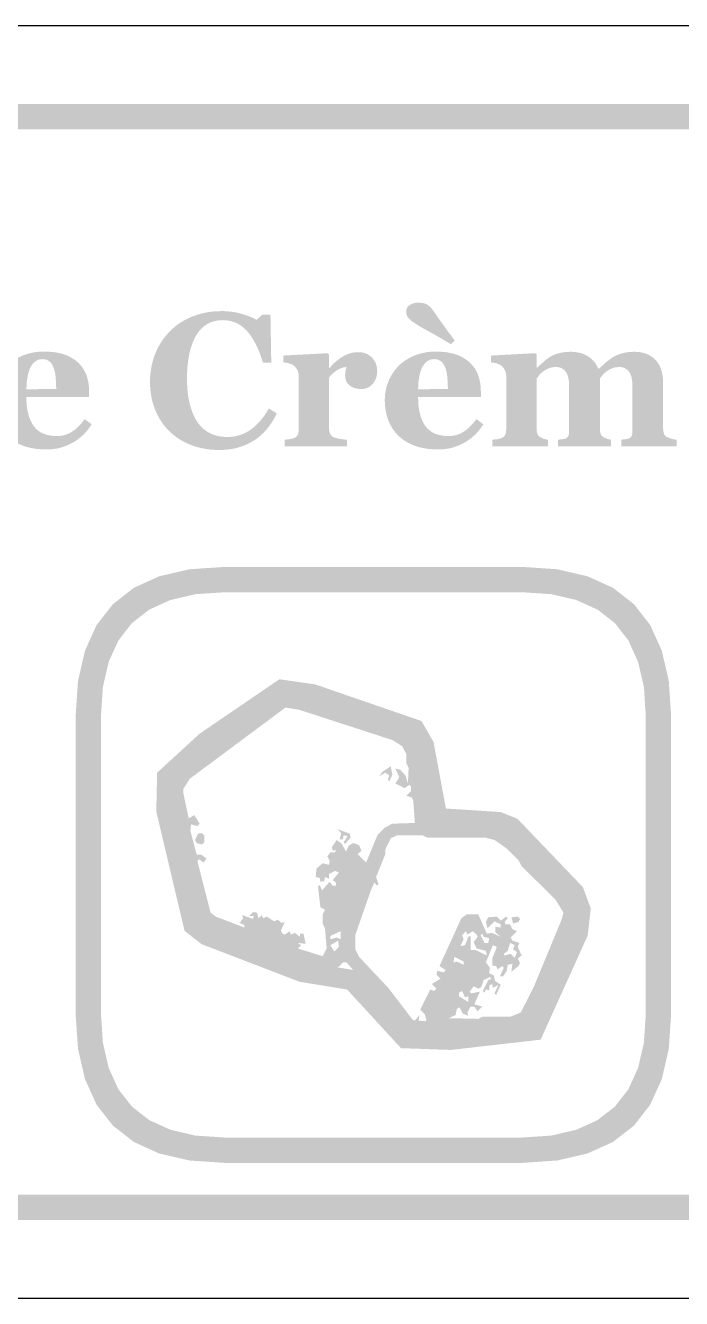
# Model space of a CAD drawing. Header units: millimetres. Extents: x 6 to 297, y 55 to 451.
# Drawn here: x 243.91 to 254.26, y 293.16 to 313.24 of the extents above; entities that cross this region are included whole.
import ezdxf

# ---------------------------------------------------------------- set-up
doc = ezdxf.new("R2010")
doc.units = ezdxf.units.MM
doc.layers.add('CUT', color=1, linetype='Continuous')
doc.layers.add('RASTER', color=7, linetype='Continuous')

msp = doc.modelspace()

# ---------------------------------------------------------------- hatches: boundary and pattern name
at = {"layer": 'RASTER'}
h = msp.add_hatch(color=7, dxfattribs=at)
h.paths.add_polyline_path([(208.2, 309.8), (208.234, 310.316), (208.337, 310.763), (208.509, 311.141), (208.75, 311.45), (209.059, 311.691), (209.438, 311.863), (209.884, 311.966), (210.4, 312), (267.6, 312), (268.116, 311.966), (268.563, 311.863), (268.941, 311.691), (269.25, 311.45), (269.491, 311.141), (269.663, 310.763), (269.766, 310.316), (269.8, 309.8), (269.8, 296.6), (269.766, 296.084), (269.662, 295.638), (269.491, 295.259), (269.25, 294.95), (268.941, 294.709), (268.563, 294.537), (268.116, 294.434), (267.6, 294.4), (210.4, 294.4), (209.884, 294.434), (209.438, 294.537), (209.059, 294.709), (208.75, 294.95), (208.509, 295.259), (208.337, 295.638), (208.234, 296.084), (208.2, 296.6)])
h.paths.add_polyline_path([(208.6, 309.8), (208.6, 296.6), (208.628, 296.178), (208.712, 295.813), (208.853, 295.503), (209.05, 295.25), (209.303, 295.053), (209.613, 294.912), (209.978, 294.828), (210.4, 294.8), (267.6, 294.8), (268.022, 294.828), (268.388, 294.912), (268.697, 295.053), (268.95, 295.25), (269.147, 295.503), (269.287, 295.813), (269.372, 296.178), (269.4, 296.6), (269.4, 309.8), (269.372, 310.222), (269.287, 310.588), (269.147, 310.897), (268.95, 311.15), (268.697, 311.347), (268.388, 311.488), (268.022, 311.572), (267.6, 311.6), (210.4, 311.6), (209.978, 311.572), (209.613, 311.488), (209.303, 311.347), (209.05, 311.15), (208.853, 310.897), (208.712, 310.588), (208.628, 310.222), (208.6, 309.8)], flags=0)
h = msp.add_hatch(color=7, dxfattribs=at)
h.paths.add_polyline_path([(251.135, 306.95), (251.122, 306.929), (251.109, 306.909), (251.094, 306.889), (251.079, 306.869), (251.063, 306.849), (251.047, 306.83), (251.03, 306.811), (251.012, 306.793), (250.993, 306.774), (250.974, 306.757), (250.955, 306.74), (250.934, 306.724), (250.913, 306.708), (250.892, 306.694), (250.87, 306.679), (250.847, 306.666), (250.822, 306.652), (250.798, 306.64), (250.773, 306.628), (250.748, 306.617), (250.723, 306.607), (250.698, 306.598), (250.673, 306.589), (250.648, 306.582), (250.623, 306.575), (250.596, 306.569), (250.569, 306.564), (250.541, 306.56), (250.511, 306.557), (250.481, 306.555), (250.45, 306.554), (250.418, 306.553), (250.364, 306.554), (250.313, 306.557), (250.263, 306.562), (250.216, 306.569), (250.17, 306.577), (250.126, 306.588), (250.084, 306.6), (250.043, 306.615), (250.005, 306.631), (249.968, 306.648), (249.933, 306.667), (249.9, 306.687), (249.868, 306.708), (249.838, 306.731), (249.81, 306.755), (249.783, 306.78), (249.759, 306.807), (249.735, 306.835), (249.714, 306.863), (249.694, 306.894), (249.676, 306.925), (249.659, 306.957), (249.644, 306.991), (249.63, 307.026), (249.619, 307.061), (249.608, 307.098), (249.6, 307.135), (249.592, 307.173), (249.587, 307.212), (249.583, 307.251), (249.581, 307.291), (249.58, 307.332), (249.581, 307.37), (249.583, 307.406), (249.588, 307.443), (249.594, 307.479), (249.601, 307.514), (249.611, 307.55), (249.622, 307.584), (249.635, 307.619), (249.649, 307.653), (249.665, 307.685), (249.682, 307.717), (249.701, 307.748), (249.721, 307.778), (249.743, 307.807), (249.766, 307.835), (249.791, 307.863), (249.816, 307.888), (249.844, 307.912), (249.873, 307.935), (249.903, 307.957), (249.936, 307.977), (249.969, 307.996), (250.005, 308.014), (250.042, 308.031), (250.08, 308.046), (250.12, 308.059), (250.161, 308.07), (250.203, 308.079), (250.246, 308.087), (250.29, 308.092), (250.335, 308.095), (250.381, 308.096), (250.431, 308.095), (250.479, 308.092), (250.525, 308.089), (250.568, 308.083), (250.609, 308.076), (250.648, 308.068), (250.684, 308.057), (250.718, 308.046), (250.75, 308.033), (250.781, 308.019), (250.811, 308.003), (250.839, 307.986), (250.865, 307.969), (250.89, 307.95), (250.914, 307.929), (250.936, 307.908), (250.956, 307.887), (250.975, 307.864), (250.993, 307.841), (251.008, 307.817), (251.023, 307.792), (251.036, 307.766), (251.048, 307.739), (251.058, 307.711), (251.067, 307.683), (251.075, 307.654), (251.081, 307.624), (251.086, 307.595), (251.091, 307.565), (251.094, 307.535), (251.095, 307.504), (251.096, 307.473), (251.096, 307.378), (250.106, 307.378), (250.108, 307.305), (250.113, 307.237), (250.122, 307.173), (250.135, 307.113), (250.151, 307.059), (250.171, 307.008), (250.194, 306.962), (250.221, 306.921), (250.252, 306.884), (250.288, 306.852), (250.327, 306.825), (250.371, 306.803), (250.419, 306.786), (250.472, 306.774), (250.528, 306.767), (250.589, 306.764), (250.623, 306.765), (250.656, 306.769), (250.688, 306.775), (250.72, 306.783), (250.75, 306.794), (250.78, 306.806), (250.809, 306.822), (250.837, 306.84), (250.864, 306.859), (250.89, 306.88), (250.915, 306.902), (250.938, 306.925), (250.961, 306.95), (250.983, 306.975), (251.004, 307.002), (251.024, 307.031)])
h.paths.add_polyline_path([(250.576, 307.507), (250.576, 307.529), (250.575, 307.551), (250.575, 307.573), (250.574, 307.596), (250.572, 307.618), (250.571, 307.641), (250.569, 307.664), (250.567, 307.687), (250.565, 307.709), (250.562, 307.731), (250.559, 307.751), (250.555, 307.771), (250.551, 307.789), (250.547, 307.806), (250.542, 307.823), (250.536, 307.838), (250.53, 307.854), (250.523, 307.87), (250.515, 307.885), (250.507, 307.898), (250.498, 307.911), (250.489, 307.922), (250.479, 307.932), (250.468, 307.942), (250.457, 307.95), (250.445, 307.957), (250.433, 307.963), (250.419, 307.968), (250.405, 307.972), (250.391, 307.975), (250.375, 307.976), (250.359, 307.977), (250.332, 307.975), (250.306, 307.97), (250.281, 307.961), (250.258, 307.948), (250.236, 307.932), (250.215, 307.913), (250.197, 307.889), (250.179, 307.863), (250.163, 307.832), (250.149, 307.797), (250.137, 307.758), (250.127, 307.715), (250.119, 307.668), (250.112, 307.616), (250.108, 307.561), (250.106, 307.501)], flags=0)
h.paths.add_polyline_path([(250.684, 308.268), (250.623, 308.213), (250.564, 308.248), (250.509, 308.281), (250.457, 308.311), (250.409, 308.339), (250.365, 308.364), (250.325, 308.387), (250.289, 308.407), (250.256, 308.424), (250.225, 308.441), (250.196, 308.457), (250.168, 308.473), (250.141, 308.488), (250.115, 308.504), (250.09, 308.519), (250.067, 308.535), (250.044, 308.55), (250.028, 308.561), (250.012, 308.572), (249.998, 308.583), (249.985, 308.594), (249.974, 308.604), (249.964, 308.614), (249.955, 308.623), (249.947, 308.632), (249.94, 308.642), (249.934, 308.653), (249.929, 308.664), (249.925, 308.677), (249.922, 308.691), (249.92, 308.706), (249.919, 308.722), (249.918, 308.739), (249.919, 308.752), (249.922, 308.764), (249.926, 308.776), (249.932, 308.788), (249.94, 308.799), (249.95, 308.81), (249.961, 308.82), (249.975, 308.829), (249.989, 308.838), (250.004, 308.846), (250.019, 308.853), (250.034, 308.858), (250.051, 308.862), (250.067, 308.865), (250.084, 308.867), (250.101, 308.868), (250.123, 308.867), (250.144, 308.866), (250.163, 308.864), (250.182, 308.861), (250.199, 308.857), (250.215, 308.852), (250.23, 308.847), (250.243, 308.84), (250.257, 308.833), (250.271, 308.822), (250.285, 308.81), (250.3, 308.796), (250.315, 308.779), (250.331, 308.76), (250.347, 308.739), (250.364, 308.715), (250.376, 308.697), (250.39, 308.677), (250.405, 308.656), (250.42, 308.633), (250.437, 308.609), (250.455, 308.584), (250.474, 308.557), (250.495, 308.528), (250.516, 308.499), (250.538, 308.469), (250.56, 308.437), (250.583, 308.405), (250.608, 308.372), (250.632, 308.339), (250.658, 308.304), (250.684, 308.268)])
for points in [[(246.961, 306.544), (246.904, 306.545), (246.848, 306.549), (246.793, 306.555), (246.74, 306.563), (246.686, 306.573), (246.634, 306.586), (246.583, 306.601), (246.533, 306.618), (246.484, 306.638), (246.437, 306.659), (246.391, 306.683), (246.347, 306.709), (246.304, 306.737), (246.263, 306.767), (246.224, 306.799), (246.186, 306.833), (246.15, 306.868), (246.117, 306.906), (246.086, 306.945), (246.056, 306.987), (246.029, 307.03), (246.003, 307.076), (245.979, 307.124), (245.957, 307.173), (245.938, 307.225), (245.921, 307.277), (245.906, 307.331), (245.895, 307.386), (245.886, 307.443), (245.879, 307.5), (245.875, 307.559), (245.874, 307.62), (245.875, 307.679), (245.879, 307.738), (245.886, 307.796), (245.895, 307.852), (245.907, 307.908), (245.921, 307.962), (245.938, 308.015), (245.958, 308.067), (245.98, 308.118), (246.004, 308.167), (246.031, 308.214), (246.059, 308.259), (246.09, 308.303), (246.123, 308.345), (246.158, 308.385), (246.195, 308.424), (246.233, 308.46), (246.273, 308.494), (246.315, 308.525), (246.359, 308.555), (246.405, 308.583), (246.452, 308.608), (246.502, 308.632), (246.553, 308.653), (246.606, 308.672), (246.66, 308.689), (246.715, 308.703), (246.77, 308.714), (246.827, 308.723), (246.884, 308.729), (246.942, 308.733), (247.002, 308.734), (247.044, 308.734), (247.086, 308.732), (247.127, 308.728), (247.167, 308.724), (247.206, 308.718), (247.244, 308.711), (247.281, 308.702), (247.317, 308.693), (247.351, 308.682), (247.385, 308.671), (247.417, 308.66), (247.448, 308.648), (247.477, 308.636), (247.505, 308.624), (247.532, 308.611), (247.557, 308.598), (247.648, 308.679), (247.775, 308.679), (247.788, 307.92), (247.659, 307.92), (247.631, 308.004), (247.602, 308.082), (247.571, 308.154), (247.539, 308.221), (247.505, 308.282), (247.47, 308.337), (247.434, 308.386), (247.396, 308.43), (247.356, 308.468), (247.315, 308.501), (247.271, 308.529), (247.225, 308.552), (247.177, 308.569), (247.127, 308.582), (247.075, 308.59), (247.021, 308.592), (246.954, 308.588), (246.891, 308.577), (246.833, 308.558), (246.778, 308.532), (246.728, 308.497), (246.682, 308.456), (246.64, 308.407), (246.602, 308.35), (246.568, 308.286), (246.539, 308.216), (246.514, 308.14), (246.494, 308.058), (246.478, 307.97), (246.467, 307.876), (246.46, 307.776), (246.458, 307.669), (246.459, 307.609), (246.461, 307.55), (246.465, 307.494), (246.471, 307.44), (246.477, 307.388), (246.486, 307.339), (246.496, 307.292), (246.507, 307.247), (246.52, 307.204), (246.534, 307.163), (246.548, 307.125), (246.564, 307.089), (246.58, 307.055), (246.598, 307.022), (246.616, 306.993), (246.635, 306.965), (246.657, 306.938), (246.68, 306.913), (246.704, 306.89), (246.728, 306.868), (246.754, 306.849), (246.78, 306.831), (246.808, 306.815), (246.836, 306.801), (246.866, 306.789), (246.896, 306.779), (246.926, 306.77), (246.958, 306.762), (246.991, 306.757), (247.024, 306.753), (247.058, 306.75), (247.093, 306.749), (247.143, 306.751), (247.192, 306.756), (247.24, 306.765), (247.286, 306.777), (247.331, 306.793), (247.375, 306.812), (247.417, 306.835), (247.458, 306.861), (247.498, 306.89), (247.536, 306.924), (247.574, 306.96), (247.611, 307.001), (247.647, 307.045), (247.683, 307.092), (247.717, 307.143), (247.75, 307.198), (247.876, 307.121), (247.86, 307.09), (247.844, 307.059), (247.827, 307.029), (247.809, 306.999), (247.791, 306.971), (247.772, 306.943), (247.753, 306.917), (247.733, 306.891), (247.712, 306.866), (247.691, 306.842), (247.669, 306.818), (247.646, 306.796), (247.622, 306.775), (247.598, 306.754), (247.573, 306.734), (247.547, 306.716), (247.517, 306.696), (247.487, 306.678), (247.456, 306.66), (247.425, 306.644), (247.393, 306.629), (247.359, 306.615), (247.326, 306.602), (247.291, 306.59), (247.255, 306.579), (247.218, 306.57), (247.179, 306.562), (247.138, 306.556), (247.096, 306.551), (247.053, 306.547), (247.008, 306.545), (246.961, 306.544)], [(249.46, 307.785), (249.459, 307.758), (249.455, 307.731), (249.45, 307.705), (249.443, 307.681), (249.433, 307.656), (249.421, 307.633), (249.407, 307.611), (249.391, 307.59), (249.373, 307.57), (249.354, 307.553), (249.333, 307.538), (249.311, 307.526), (249.288, 307.517), (249.263, 307.511), (249.237, 307.507), (249.209, 307.505), (249.183, 307.506), (249.158, 307.509), (249.134, 307.513), (249.111, 307.519), (249.088, 307.526), (249.067, 307.536), (249.047, 307.547), (249.028, 307.559), (249.011, 307.574), (248.996, 307.59), (248.983, 307.607), (248.973, 307.626), (248.965, 307.647), (248.959, 307.67), (248.956, 307.694), (248.954, 307.719), (248.954, 307.732), (248.955, 307.743), (248.955, 307.754), (248.956, 307.765), (248.957, 307.774), (248.958, 307.783), (248.96, 307.791), (248.962, 307.799), (248.963, 307.806), (248.965, 307.813), (248.967, 307.82), (248.969, 307.827), (248.97, 307.833), (248.972, 307.84), (248.973, 307.846), (248.975, 307.852), (248.958, 307.851), (248.941, 307.848), (248.923, 307.844), (248.906, 307.839), (248.888, 307.833), (248.87, 307.825), (248.851, 307.816), (248.833, 307.806), (248.814, 307.794), (248.797, 307.782), (248.779, 307.768), (248.762, 307.754), (248.746, 307.739), (248.731, 307.723), (248.715, 307.706), (248.701, 307.688), (248.701, 306.884), (248.701, 306.872), (248.702, 306.86), (248.703, 306.848), (248.705, 306.837), (248.707, 306.827), (248.71, 306.817), (248.713, 306.808), (248.717, 306.799), (248.721, 306.791), (248.726, 306.783), (248.732, 306.776), (248.739, 306.769), (248.746, 306.763), (248.754, 306.757), (248.762, 306.751), (248.771, 306.746), (248.78, 306.743), (248.79, 306.739), (248.801, 306.735), (248.814, 306.732), (248.827, 306.728), (248.842, 306.725), (248.858, 306.722), (248.876, 306.719), (248.893, 306.717), (248.91, 306.714), (248.925, 306.712), (248.938, 306.711), (248.951, 306.709), (248.962, 306.708), (248.972, 306.707), (248.981, 306.707), (248.981, 306.6), (248.001, 306.6), (248.001, 306.707), (248.01, 306.708), (248.019, 306.709), (248.028, 306.709), (248.038, 306.71), (248.047, 306.711), (248.056, 306.713), (248.065, 306.714), (248.075, 306.715), (248.084, 306.716), (248.093, 306.718), (248.101, 306.719), (248.109, 306.721), (248.117, 306.723), (248.125, 306.725), (248.132, 306.727), (248.138, 306.729), (248.15, 306.733), (248.16, 306.738), (248.169, 306.743), (248.178, 306.749), (248.186, 306.756), (248.192, 306.763), (248.198, 306.771), (248.203, 306.779), (248.207, 306.787), (248.211, 306.797), (248.214, 306.807), (248.216, 306.818), (248.218, 306.829), (248.219, 306.841), (248.22, 306.853), (248.22, 306.867), (248.22, 307.719), (248.22, 307.732), (248.219, 307.745), (248.217, 307.757), (248.214, 307.769), (248.211, 307.781), (248.206, 307.792), (248.201, 307.803), (248.196, 307.814), (248.189, 307.824), (248.182, 307.833), (248.175, 307.843), (248.168, 307.851), (248.16, 307.859), (248.152, 307.867), (248.144, 307.874), (248.135, 307.88), (248.129, 307.885), (248.121, 307.889), (248.114, 307.893), (248.106, 307.896), (248.097, 307.9), (248.088, 307.903), (248.079, 307.907), (248.069, 307.91), (248.059, 307.912), (248.048, 307.915), (248.038, 307.917), (248.027, 307.919), (248.015, 307.921), (248.004, 307.923), (247.992, 307.924), (247.98, 307.926), (247.98, 308.033), (248.679, 308.071), (248.701, 308.049), (248.701, 307.836), (248.707, 307.836), (248.732, 307.865), (248.758, 307.892), (248.784, 307.917), (248.811, 307.941), (248.838, 307.963), (248.865, 307.984), (248.893, 308.003), (248.921, 308.02), (248.95, 308.036), (248.979, 308.049), (249.008, 308.061), (249.037, 308.07), (249.067, 308.077), (249.097, 308.083), (249.127, 308.086), (249.158, 308.087), (249.191, 308.086), (249.223, 308.082), (249.253, 308.075), (249.281, 308.066), (249.307, 308.054), (249.332, 308.039), (249.355, 308.022), (249.377, 308.003), (249.396, 307.981), (249.413, 307.957), (249.427, 307.933), (249.439, 307.906), (249.448, 307.878), (249.455, 307.849), (249.458, 307.818), (249.46, 307.785)], [(254.187, 306.6), (253.314, 306.6), (253.314, 306.707), (253.322, 306.708), (253.33, 306.709), (253.338, 306.71), (253.347, 306.711), (253.355, 306.712), (253.364, 306.713), (253.372, 306.714), (253.381, 306.714), (253.39, 306.715), (253.398, 306.716), (253.406, 306.718), (253.413, 306.719), (253.42, 306.721), (253.427, 306.724), (253.434, 306.726), (253.44, 306.729), (253.447, 306.733), (253.454, 306.737), (253.461, 306.743), (253.466, 306.748), (253.471, 306.755), (253.475, 306.762), (253.478, 306.77), (253.481, 306.778), (253.483, 306.787), (253.485, 306.796), (253.486, 306.807), (253.487, 306.817), (253.488, 306.829), (253.489, 306.841), (253.489, 306.853), (253.49, 306.867), (253.49, 307.551), (253.489, 307.587), (253.486, 307.621), (253.482, 307.653), (253.476, 307.683), (253.469, 307.71), (253.459, 307.735), (253.449, 307.757), (253.436, 307.777), (253.422, 307.795), (253.406, 307.81), (253.389, 307.823), (253.371, 307.834), (253.351, 307.842), (253.33, 307.848), (253.307, 307.851), (253.283, 307.852), (253.267, 307.852), (253.252, 307.851), (253.238, 307.85), (253.223, 307.847), (253.21, 307.845), (253.196, 307.841), (253.183, 307.837), (253.171, 307.833), (253.159, 307.828), (253.147, 307.822), (253.135, 307.816), (253.124, 307.811), (253.113, 307.804), (253.102, 307.798), (253.091, 307.791), (253.081, 307.784), (253.07, 307.776), (253.061, 307.768), (253.052, 307.761), (253.043, 307.753), (253.035, 307.745), (253.028, 307.737), (253.021, 307.73), (253.015, 307.722), (253.009, 307.715), (253.004, 307.707), (252.998, 307.7), (252.993, 307.694), (252.988, 307.687), (252.984, 307.681), (252.979, 307.675), (252.975, 307.669), (252.975, 306.883), (252.976, 306.87), (252.976, 306.858), (252.977, 306.846), (252.978, 306.835), (252.98, 306.825), (252.982, 306.815), (252.985, 306.806), (252.988, 306.797), (252.991, 306.789), (252.995, 306.781), (253, 306.774), (253.006, 306.768), (253.012, 306.761), (253.018, 306.755), (253.026, 306.75), (253.034, 306.745), (253.04, 306.742), (253.046, 306.739), (253.052, 306.736), (253.059, 306.733), (253.066, 306.73), (253.073, 306.727), (253.08, 306.724), (253.087, 306.722), (253.095, 306.719), (253.103, 306.717), (253.11, 306.715), (253.118, 306.713), (253.126, 306.711), (253.135, 306.709), (253.143, 306.708), (253.151, 306.707), (253.151, 306.6), (252.315, 306.6), (252.315, 306.707), (252.322, 306.708), (252.329, 306.708), (252.337, 306.709), (252.345, 306.71), (252.354, 306.711), (252.363, 306.712), (252.372, 306.713), (252.382, 306.714), (252.392, 306.715), (252.401, 306.717), (252.409, 306.718), (252.417, 306.72), (252.424, 306.722), (252.43, 306.724), (252.436, 306.726), (252.441, 306.729), (252.448, 306.733), (252.455, 306.738), (252.461, 306.743), (252.466, 306.749), (252.471, 306.755), (252.475, 306.761), (252.478, 306.768), (252.481, 306.776), (252.483, 306.784), (252.485, 306.793), (252.487, 306.803), (252.488, 306.814), (252.489, 306.826), (252.49, 306.838), (252.49, 306.852), (252.49, 306.867), (252.49, 307.551), (252.49, 307.587), (252.487, 307.621), (252.483, 307.653), (252.477, 307.683), (252.47, 307.71), (252.46, 307.735), (252.45, 307.757), (252.437, 307.777), (252.423, 307.795), (252.407, 307.81), (252.39, 307.823), (252.372, 307.834), (252.352, 307.842), (252.331, 307.848), (252.308, 307.851), (252.284, 307.852), (252.268, 307.852), (252.253, 307.851), (252.239, 307.85), (252.224, 307.847), (252.211, 307.845), (252.197, 307.841), (252.184, 307.837), (252.172, 307.833), (252.16, 307.828), (252.148, 307.822), (252.136, 307.816), (252.125, 307.811), (252.114, 307.804), (252.103, 307.798), (252.092, 307.791), (252.082, 307.784), (252.071, 307.776), (252.062, 307.768), (252.053, 307.761), (252.044, 307.753), (252.036, 307.745), (252.029, 307.737), (252.022, 307.73), (252.016, 307.722), (252.01, 307.715), (252.005, 307.707), (251.999, 307.7), (251.994, 307.694), (251.989, 307.687), (251.985, 307.681), (251.98, 307.675), (251.976, 307.669), (251.976, 306.883), (251.977, 306.87), (251.977, 306.858), (251.978, 306.847), (251.98, 306.836), (251.981, 306.825), (251.984, 306.816), (251.986, 306.806), (251.99, 306.798), (251.993, 306.79), (251.997, 306.782), (252.002, 306.775), (252.008, 306.768), (252.014, 306.761), (252.021, 306.755), (252.028, 306.75), (252.036, 306.745), (252.042, 306.742), (252.049, 306.739), (252.055, 306.736), (252.061, 306.733), (252.068, 306.73), (252.075, 306.727), (252.082, 306.724), (252.09, 306.722), (252.097, 306.719), (252.105, 306.717), (252.113, 306.715), (252.121, 306.713), (252.129, 306.711), (252.137, 306.709), (252.145, 306.708), (252.154, 306.707), (252.154, 306.6), (251.276, 306.6), (251.276, 306.707), (251.286, 306.708), (251.295, 306.708), (251.304, 306.709), (251.314, 306.71), (251.323, 306.711), (251.332, 306.712), (251.342, 306.713), (251.351, 306.714), (251.36, 306.715), (251.368, 306.717), (251.377, 306.718), (251.385, 306.72), (251.393, 306.722), (251.4, 306.724), (251.407, 306.726), (251.414, 306.729), (251.425, 306.734), (251.435, 306.739), (251.445, 306.744), (251.453, 306.75), (251.461, 306.757), (251.468, 306.764), (251.473, 306.771), (251.478, 306.779), (251.482, 306.788), (251.486, 306.797), (251.489, 306.807), (251.491, 306.818), (251.493, 306.829), (251.495, 306.841), (251.496, 306.853), (251.496, 306.867), (251.496, 307.719), (251.495, 307.731), (251.494, 307.742), (251.492, 307.754), (251.49, 307.765), (251.486, 307.777), (251.482, 307.788), (251.477, 307.799), (251.471, 307.811), (251.465, 307.822), (251.458, 307.832), (251.451, 307.841), (251.443, 307.85), (251.436, 307.859), (251.428, 307.867), (251.42, 307.874), (251.411, 307.88), (251.404, 307.885), (251.397, 307.889), (251.389, 307.893), (251.381, 307.896), (251.372, 307.9), (251.364, 307.903), (251.354, 307.907), (251.344, 307.91), (251.334, 307.912), (251.324, 307.915), (251.313, 307.917), (251.302, 307.919), (251.291, 307.921), (251.279, 307.923), (251.268, 307.924), (251.256, 307.926), (251.256, 308.033), (251.954, 308.071), (251.976, 308.049), (251.976, 307.842), (251.982, 307.842), (251.993, 307.852), (252.004, 307.861), (252.015, 307.872), (252.027, 307.882), (252.039, 307.893), (252.052, 307.905), (252.066, 307.917), (252.08, 307.929), (252.094, 307.942), (252.107, 307.953), (252.121, 307.964), (252.134, 307.975), (252.148, 307.985), (252.16, 307.994), (252.173, 308.003), (252.186, 308.011), (252.2, 308.019), (252.215, 308.027), (252.231, 308.035), (252.248, 308.043), (252.266, 308.05), (252.284, 308.057), (252.304, 308.063), (252.325, 308.069), (252.346, 308.075), (252.368, 308.079), (252.391, 308.084), (252.414, 308.087), (252.437, 308.089), (252.461, 308.091), (252.486, 308.092), (252.511, 308.093), (252.552, 308.092), (252.591, 308.088), (252.629, 308.082), (252.664, 308.075), (252.698, 308.064), (252.731, 308.052), (252.761, 308.037), (252.79, 308.02), (252.817, 308.001), (252.842, 307.981), (252.865, 307.959), (252.886, 307.936), (252.905, 307.911), (252.921, 307.885), (252.936, 307.857), (252.949, 307.828), (252.962, 307.828), (252.973, 307.838), (252.985, 307.848), (252.997, 307.859), (253.009, 307.871), (253.023, 307.882), (253.037, 307.895), (253.051, 307.907), (253.066, 307.921), (253.081, 307.934), (253.096, 307.946), (253.111, 307.958), (253.125, 307.969), (253.139, 307.979), (253.153, 307.989), (253.166, 307.998), (253.179, 308.006), (253.194, 308.015), (253.209, 308.024), (253.226, 308.032), (253.244, 308.04), (253.263, 308.047), (253.282, 308.055), (253.303, 308.061), (253.325, 308.068), (253.347, 308.074), (253.37, 308.079), (253.393, 308.083), (253.416, 308.086), (253.44, 308.089), (253.465, 308.091), (253.489, 308.092), (253.514, 308.093), (253.568, 308.091), (253.619, 308.085), (253.666, 308.074), (253.71, 308.06), (253.751, 308.042), (253.789, 308.019), (253.824, 307.993), (253.855, 307.962), (253.883, 307.928), (253.907, 307.89), (253.928, 307.849), (253.945, 307.804), (253.958, 307.756), (253.967, 307.705), (253.972, 307.65), (253.974, 307.592), (253.974, 306.88), (253.975, 306.867), (253.975, 306.854), (253.977, 306.842), (253.978, 306.831), (253.981, 306.82), (253.983, 306.81), (253.987, 306.801), (253.99, 306.793), (253.995, 306.785), (254, 306.777), (254.006, 306.77), (254.013, 306.764), (254.021, 306.757), (254.029, 306.752), (254.039, 306.747), (254.049, 306.742), (254.055, 306.74), (254.061, 306.737), (254.068, 306.734), (254.075, 306.732), (254.083, 306.729), (254.09, 306.727), (254.098, 306.724), (254.107, 306.722), (254.116, 306.719), (254.125, 306.717), (254.134, 306.715), (254.144, 306.713), (254.154, 306.711), (254.165, 306.709), (254.176, 306.708), (254.187, 306.707)]]:
    msp.add_hatch(color=7, dxfattribs=at).paths.add_polyline_path(points)
h = msp.add_hatch(color=7, dxfattribs=at)
h.paths.add_polyline_path([(244.952, 306.95), (244.939, 306.929), (244.925, 306.909), (244.911, 306.889), (244.896, 306.869), (244.88, 306.849), (244.864, 306.83), (244.846, 306.811), (244.829, 306.793), (244.81, 306.774), (244.791, 306.757), (244.771, 306.74), (244.751, 306.724), (244.73, 306.708), (244.709, 306.694), (244.687, 306.679), (244.664, 306.666), (244.639, 306.652), (244.615, 306.64), (244.59, 306.628), (244.565, 306.617), (244.54, 306.607), (244.515, 306.598), (244.49, 306.589), (244.465, 306.582), (244.44, 306.575), (244.413, 306.569), (244.386, 306.564), (244.357, 306.56), (244.328, 306.557), (244.298, 306.555), (244.267, 306.554), (244.235, 306.553), (244.181, 306.554), (244.13, 306.557), (244.08, 306.562), (244.033, 306.569), (243.987, 306.577), (243.943, 306.588), (243.901, 306.6), (243.86, 306.615), (243.822, 306.631), (243.785, 306.648), (243.75, 306.667), (243.717, 306.687), (243.685, 306.708), (243.655, 306.731), (243.627, 306.755), (243.6, 306.78), (243.576, 306.807), (243.552, 306.835), (243.531, 306.863), (243.511, 306.894), (243.492, 306.925), (243.476, 306.957), (243.461, 306.991), (243.447, 307.026), (243.435, 307.061), (243.425, 307.098), (243.416, 307.135), (243.409, 307.173), (243.404, 307.212), (243.4, 307.251), (243.398, 307.291), (243.397, 307.332), (243.398, 307.37), (243.4, 307.406), (243.404, 307.443), (243.41, 307.479), (243.418, 307.514), (243.428, 307.55), (243.439, 307.584), (243.452, 307.619), (243.466, 307.653), (243.482, 307.685), (243.499, 307.717), (243.518, 307.748), (243.538, 307.778), (243.56, 307.807), (243.583, 307.835), (243.608, 307.863), (243.633, 307.888), (243.661, 307.912), (243.69, 307.935), (243.72, 307.957), (243.752, 307.977), (243.786, 307.996), (243.822, 308.014), (243.859, 308.031), (243.897, 308.046), (243.937, 308.059), (243.978, 308.07), (244.019, 308.079), (244.062, 308.087), (244.106, 308.092), (244.152, 308.095), (244.198, 308.096), (244.248, 308.095), (244.296, 308.092), (244.342, 308.089), (244.385, 308.083), (244.426, 308.076), (244.464, 308.068), (244.501, 308.057), (244.535, 308.046), (244.567, 308.033), (244.598, 308.019), (244.627, 308.003), (244.655, 307.986), (244.682, 307.969), (244.707, 307.95), (244.731, 307.929), (244.753, 307.908), (244.773, 307.887), (244.792, 307.864), (244.809, 307.841), (244.825, 307.817), (244.84, 307.792), (244.853, 307.766), (244.865, 307.739), (244.875, 307.711), (244.884, 307.683), (244.891, 307.654), (244.898, 307.624), (244.903, 307.595), (244.907, 307.565), (244.91, 307.535), (244.912, 307.504), (244.913, 307.473), (244.913, 307.378), (243.923, 307.378), (243.924, 307.305), (243.93, 307.237), (243.939, 307.173), (243.952, 307.113), (243.968, 307.059), (243.988, 307.008), (244.011, 306.962), (244.038, 306.921), (244.069, 306.884), (244.105, 306.852), (244.144, 306.825), (244.188, 306.803), (244.236, 306.786), (244.289, 306.774), (244.345, 306.767), (244.406, 306.764), (244.44, 306.765), (244.473, 306.769), (244.505, 306.775), (244.537, 306.783), (244.567, 306.794), (244.597, 306.806), (244.626, 306.822), (244.654, 306.84), (244.681, 306.859), (244.706, 306.88), (244.731, 306.902), (244.755, 306.925), (244.778, 306.95), (244.8, 306.975), (244.821, 307.002), (244.841, 307.031)])
h.paths.add_polyline_path([(244.393, 307.507), (244.393, 307.529), (244.392, 307.551), (244.392, 307.573), (244.391, 307.596), (244.389, 307.618), (244.388, 307.641), (244.386, 307.664), (244.384, 307.687), (244.382, 307.709), (244.379, 307.731), (244.376, 307.751), (244.372, 307.771), (244.368, 307.789), (244.363, 307.806), (244.359, 307.823), (244.353, 307.838), (244.347, 307.854), (244.34, 307.87), (244.332, 307.885), (244.324, 307.898), (244.315, 307.911), (244.306, 307.922), (244.296, 307.932), (244.285, 307.942), (244.274, 307.95), (244.262, 307.957), (244.25, 307.963), (244.236, 307.968), (244.222, 307.972), (244.208, 307.975), (244.192, 307.976), (244.176, 307.977), (244.149, 307.975), (244.122, 307.97), (244.098, 307.961), (244.075, 307.948), (244.053, 307.932), (244.032, 307.913), (244.013, 307.889), (243.996, 307.863), (243.98, 307.832), (243.966, 307.797), (243.954, 307.758), (243.944, 307.715), (243.936, 307.668), (243.929, 307.616), (243.925, 307.561), (243.923, 307.501)], flags=0)
h = msp.add_hatch(color=7, dxfattribs=at)
h.paths.add_polyline_path([(244.7, 302.35), (244.737, 302.901), (244.847, 303.378), (245.03, 303.782), (245.288, 304.112), (245.618, 304.37), (246.022, 304.553), (246.499, 304.663), (247.05, 304.7), (251.75, 304.7), (252.301, 304.663), (252.778, 304.553), (253.182, 304.37), (253.513, 304.113), (253.77, 303.782), (253.953, 303.378), (254.063, 302.901), (254.1, 302.35), (254.1, 297.65), (254.063, 297.099), (253.953, 296.622), (253.77, 296.218), (253.513, 295.887), (253.182, 295.63), (252.778, 295.447), (252.301, 295.337), (251.75, 295.3), (247.05, 295.3), (246.499, 295.337), (246.022, 295.447), (245.618, 295.63), (245.288, 295.888), (245.03, 296.218), (244.847, 296.622), (244.737, 297.099), (244.7, 297.65)])
h.paths.add_polyline_path([(245.1, 302.35), (245.1, 297.65), (245.13, 297.193), (245.222, 296.797), (245.374, 296.462), (245.588, 296.188), (245.862, 295.974), (246.197, 295.822), (246.593, 295.73), (247.05, 295.7), (251.75, 295.7), (252.207, 295.73), (252.603, 295.822), (252.938, 295.974), (253.213, 296.188), (253.426, 296.462), (253.578, 296.797), (253.67, 297.193), (253.7, 297.65), (253.7, 302.35), (253.67, 302.807), (253.578, 303.203), (253.426, 303.538), (253.213, 303.813), (252.938, 304.026), (252.603, 304.178), (252.207, 304.27), (251.75, 304.3), (247.05, 304.3), (246.593, 304.27), (246.197, 304.178), (245.862, 304.026), (245.587, 303.813), (245.374, 303.538), (245.222, 303.203), (245.13, 302.807), (245.1, 302.35)], flags=0)
h = msp.add_hatch(color=7, dxfattribs=at)
h.paths.add_polyline_path([(247.916, 302.928), (248.48, 302.847), (250.16, 302.269), (250.35, 301.937), (250.545, 300.889), (251.41, 300.833), (251.675, 300.726), (252.708, 299.648), (252.831, 299.313), (252.784, 298.888), (252.04, 297.243), (250.622, 297.081), (249.836, 297.109), (248.985, 298.034), (248.235, 298.156), (246.687, 298.75), (246.419, 298.96), (245.973, 300.841), (245.986, 301.454), (246.657, 302.069)])
h.paths.add_polyline_path([(247.994, 302.593), (246.856, 301.818), (246.303, 301.311), (246.294, 300.876), (246.705, 299.143), (246.847, 299.031), (248.319, 298.467), (249.146, 298.332), (249.981, 297.424), (250.609, 297.401), (251.823, 297.54), (252.471, 298.973), (252.505, 299.273), (252.43, 299.474), (251.491, 300.455), (251.338, 300.517), (250.276, 300.586), (250.045, 301.825), (249.942, 302.006), (248.405, 302.535), (247.994, 302.593)], flags=0)
h = msp.add_hatch(color=7, dxfattribs=at)
h.paths.add_polyline_path([(248.024, 302.691), (248.087, 302.702), (248.6, 302.555), (249.809, 302.152), (250.004, 302.053), (250.139, 301.786), (250.311, 300.639), (251.312, 300.613), (251.47, 300.551), (251.763, 300.294), (251.887, 300.125), (252.422, 299.598), (252.532, 299.451), (252.595, 299.33), (252.595, 299.11), (251.873, 297.45), (251.605, 297.388), (250.726, 297.351), (250.652, 297.314), (249.993, 297.314), (249.725, 297.56), (249.674, 297.655), (249.505, 297.816), (249.454, 297.912), (248.977, 298.461), (248.919, 298.461), (248.867, 298.403), (248.673, 298.304), (248.453, 298.341), (246.914, 298.927), (246.72, 299.026), (246.646, 299.099), (246.547, 299.367), (246.327, 300.466), (246.218, 300.833), (246.181, 301.236), (246.28, 301.43), (246.39, 301.54), (247.709, 302.53)])
h.paths.add_polyline_path([(248.013, 302.482), (246.5, 301.357), (246.401, 301.199), (246.401, 301.126), (246.485, 300.734), (246.573, 300.785), (246.657, 300.65), (246.621, 300.613), (246.522, 300.639), (246.511, 300.54), (246.61, 300.162), (246.683, 300.162), (246.767, 300.1), (246.72, 300.037), (246.646, 300.089), (246.621, 300.063), (246.83, 299.246), (246.914, 299.184), (247.365, 299.011), (247.365, 299.048), (247.291, 299.085), (247.343, 299.158), (247.328, 299.209), (247.5, 299.147), (247.511, 299.195), (247.438, 299.195), (247.5, 299.257), (247.563, 299.246), (247.585, 299.158), (247.636, 299.209), (247.658, 299.158), (247.72, 299.184), (247.83, 299.11), (247.892, 299.136), (247.951, 299.085), (248.002, 299.099), (247.94, 298.964), (247.966, 298.916), (248.002, 298.901), (248.076, 298.953), (248.098, 298.901), (248.16, 298.927), (248.244, 298.865), (248.244, 298.916), (248.296, 298.916), (248.332, 298.755), (248.208, 298.769), (248.259, 298.733), (248.208, 298.681), (248.6, 298.56), (248.662, 298.681), (248.636, 299), (248.6, 299.074), (248.6, 299.22), (248.636, 299.293), (248.563, 299.33), (248.526, 299.66), (248.552, 299.686), (248.589, 299.598), (248.71, 299.733), (248.757, 299.671), (248.809, 299.671), (248.809, 299.722), (248.757, 299.759), (248.856, 299.88), (248.794, 299.906), (248.699, 299.854), (248.699, 299.781), (248.636, 299.807), (248.625, 299.744), (248.563, 299.733), (248.552, 299.796), (248.49, 299.807), (248.501, 299.942), (248.6, 300.026), (248.699, 300.001), (248.71, 300.063), (248.673, 300.136), (248.721, 300.199), (248.794, 300.199), (248.809, 300.235), (248.757, 300.221), (248.746, 300.283), (248.82, 300.393), (248.904, 300.331), (248.966, 300.21), (249.014, 300.309), (249.087, 300.345), (249.175, 300.309), (249.212, 300.221), (249.15, 300.173), (249.285, 300.037), (249.468, 300.477), (249.578, 300.587), (249.699, 300.65), (250.055, 300.661), (250.029, 301.016), (250.004, 301.064), (249.919, 301.089), (249.993, 301.163), (249.993, 301.236), (249.967, 301.262), (249.894, 301.21), (249.747, 301.284), (249.809, 301.383), (249.747, 301.518), (249.82, 301.503), (249.908, 301.408), (249.945, 301.284), (249.956, 301.529), (249.919, 301.602), (249.919, 301.749), (249.857, 301.87), (249.699, 301.969), (248.233, 302.445)], flags=0)
h.paths.add_polyline_path([(249.674, 301.555), (249.699, 301.419), (249.652, 301.32), (249.626, 301.346), (249.652, 301.408), (249.589, 301.456), (249.49, 301.394), (249.542, 301.467)], flags=0)
h.paths.add_polyline_path([(248.831, 300.565), (249.029, 300.492), (249.04, 300.43), (248.955, 300.331), (248.93, 300.356), (248.992, 300.455), (248.93, 300.466), (248.919, 300.404), (248.867, 300.404), (248.893, 300.503)], flags=0)
h.paths.add_polyline_path([(246.632, 300.492), (246.694, 300.503), (246.731, 300.466), (246.731, 300.356), (246.694, 300.32), (246.61, 300.345), (246.584, 300.393)], flags=0)
h.paths.add_polyline_path([(249.773, 300.466), (249.674, 300.419), (249.589, 300.246), (249.589, 300.173), (249.443, 299.807), (249.479, 299.697), (249.454, 299.671), (249.417, 299.722), (249.369, 299.623), (249.113, 298.89), (249.113, 298.67), (249.175, 298.549), (249.637, 298.058), (250.018, 297.56), (250.055, 297.545), (250.128, 297.633), (250.113, 297.545), (250.212, 297.534), (250.238, 297.545), (250.212, 297.644), (250.139, 297.717), (250.297, 298.036), (250.359, 298.011), (250.396, 298.047), (250.322, 298.121), (250.458, 298.205), (250.396, 298.267), (250.407, 298.33), (250.506, 298.304), (250.542, 298.341), (250.443, 298.403), (250.788, 299.158), (250.872, 299.22), (251.055, 299.22), (251.191, 298.916), (251.275, 298.927), (251.411, 298.865), (251.323, 298.938), (251.323, 299.026), (251.411, 299.011), (251.411, 299.063), (251.312, 299.11), (251.202, 299), (251.176, 299.099), (251.213, 299.173), (251.349, 299.184), (251.411, 299.121), (251.495, 299.184), (251.521, 299.158), (251.47, 299.099), (251.484, 299.063), (251.557, 299.063), (251.594, 298.989), (251.667, 298.953), (251.568, 298.854), (251.594, 298.806), (251.704, 298.769), (251.678, 298.707), (251.741, 298.571), (251.678, 298.524), (251.715, 298.45), (251.689, 298.403), (251.579, 298.315), (251.594, 298.44), (251.521, 298.425), (251.506, 298.33), (251.448, 298.242), (251.396, 298.242), (251.459, 298.377), (251.433, 298.403), (251.36, 298.352), (251.338, 298.403), (251.275, 298.414), (251.275, 298.524), (251.349, 298.707), (251.286, 298.733), (251.176, 298.461), (251.239, 298.377), (251.228, 298.293), (251.301, 298.256), (251.323, 298.168), (251.411, 298.11), (251.338, 297.948), (251.312, 297.974), (251.374, 298.11), (251.286, 298.058), (251.275, 298.121), (251.228, 298.095), (251.228, 298.022), (251.176, 298.036), (251.154, 297.985), (251.129, 298.011), (251.213, 298.183), (251.264, 298.205), (251.239, 298.231), (251.14, 298.183), (251.103, 298.073), (251.055, 298.047), (250.982, 298.084), (250.92, 298), (250.945, 297.974), (251.081, 298), (250.993, 297.802), (251.118, 297.765), (251.044, 297.692), (250.993, 297.765), (250.934, 297.765), (250.883, 297.67), (250.898, 297.619), (250.81, 297.655), (250.762, 297.754), (250.715, 297.728), (250.7, 297.633), (250.59, 297.582), (251.055, 297.571), (251.129, 297.608), (251.568, 297.608), (251.726, 297.67), (251.935, 298.084), (252.375, 299.147), (252.4, 299.246), (252.276, 299.451), (251.741, 299.979), (251.689, 300.074), (251.506, 300.257), (251.312, 300.393), (251.165, 300.43), (250.249, 300.43), (250.176, 300.466)], flags=0)
h.paths.add_polyline_path([(251.579, 299.173), (251.678, 299.184), (251.715, 299.147), (251.689, 299.099), (251.605, 299.074)], flags=0)
h.paths.add_polyline_path([(248.882, 298.953), (248.721, 298.879), (248.721, 298.828), (248.82, 298.854), (248.882, 298.828)], flags=0)
h.paths.add_polyline_path([(250.861, 298.953), (250.799, 298.89), (250.824, 298.828), (250.773, 298.718), (250.846, 298.733), (250.898, 298.865), (250.934, 298.879), (250.934, 298.659), (251.008, 298.659), (251.191, 298.571), (251.176, 298.645), (251.03, 298.681), (250.982, 298.78), (251.044, 298.865), (251.03, 298.901), (250.971, 298.953), (250.883, 298.901)], flags=0)
h.paths.add_polyline_path([(251.118, 298.916), (251.092, 298.89), (251.154, 298.769), (251.213, 298.769), (251.228, 298.843), (251.14, 298.865)], flags=0)
h.paths.add_polyline_path([(248.845, 298.806), (248.721, 298.733), (248.783, 298.634), (248.856, 298.707)], flags=0)
h.paths.add_polyline_path([(251.557, 298.769), (251.521, 298.645), (251.459, 298.597), (251.47, 298.571), (251.568, 298.597), (251.631, 298.535), (251.667, 298.623), (251.605, 298.67), (251.631, 298.733)], flags=0)
h.paths.add_polyline_path([(250.678, 298.549), (250.663, 298.461), (250.715, 298.476), (250.824, 298.425), (250.824, 298.476)], flags=0)
h.paths.add_polyline_path([(250.799, 298.011), (250.751, 297.985), (250.751, 297.926), (250.898, 297.838), (250.898, 297.926), (250.846, 297.912)], flags=0)

# ---------------------------------------------------------------- linework, layer by layer
at = {"layer": 'CUT'}
for points in [[(209.999, 313.24), (268.001, 313.24)], [(268.001, 293.16), (209.999, 293.16)]]:
    msp.add_lwpolyline(points, dxfattribs=at)

doc.saveas('drawing.dxf')
